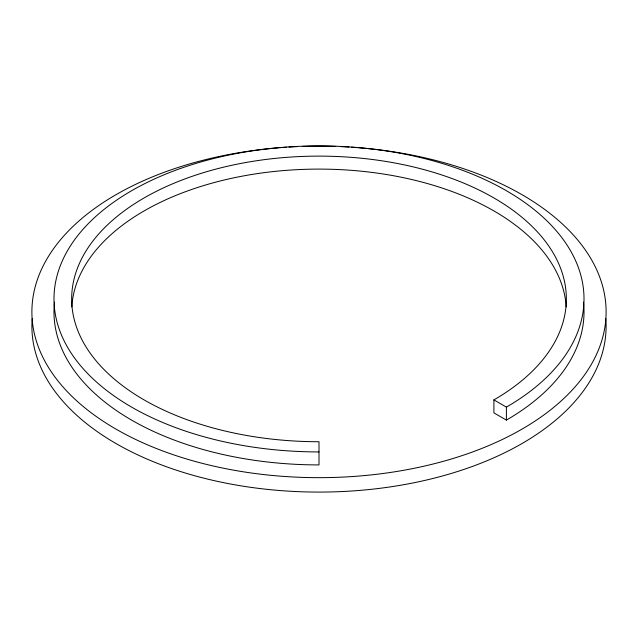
<?xml version="1.0" encoding="UTF-8"?>
<svg xmlns="http://www.w3.org/2000/svg" width="638" height="638" viewBox="0 0 638 638"><rect width="100%" height="100%" fill="white"/><g stroke="black" fill="none" stroke-linecap="round" stroke-linejoin="round"><path stroke-width="0.96" d="M493.9 399.898L506.397 407.108L506.397 420.091L493.9 412.882L493.9 399.898A247.345 142.8 0 0 0 442.676 175.251A247.345 142.8 0 0 0 80.085 261.963A247.345 142.8 0 0 0 319 441.727L319 464.911A265.017 153.008 0 0 1 54.525 302.117M605.789 318.617A287.1 165.752 0 0 1 319 492.081A287.1 165.752 0 0 1 32.211 318.617M358.955 147.761A287.1 165.752 0 0 1 560.69 401.374A287.1 165.752 0 0 1 77.31 401.374A287.1 165.752 0 0 1 279.045 147.761M280.034 147.681A287.1 165.752 0 0 1 286.502 147.211M288.99 147.059A287.1 165.752 0 0 1 297.308 146.62M302.308 146.429A287.1 165.752 0 0 1 335.692 146.429M340.692 146.62A287.1 165.752 0 0 1 349.01 147.059M351.498 147.211A287.1 165.752 0 0 1 357.966 147.681M583.475 302.117A265.017 153.008 0 0 1 506.397 420.091M71.807 306.918A247.345 142.8 0 0 1 319 169.102A247.345 142.8 0 0 1 566.193 306.918M319 451.927A265.017 153.008 0 0 1 63.018 259.323A265.017 153.008 0 0 1 451.505 166.414A265.017 153.008 0 0 1 506.397 407.108"/></g></svg>
